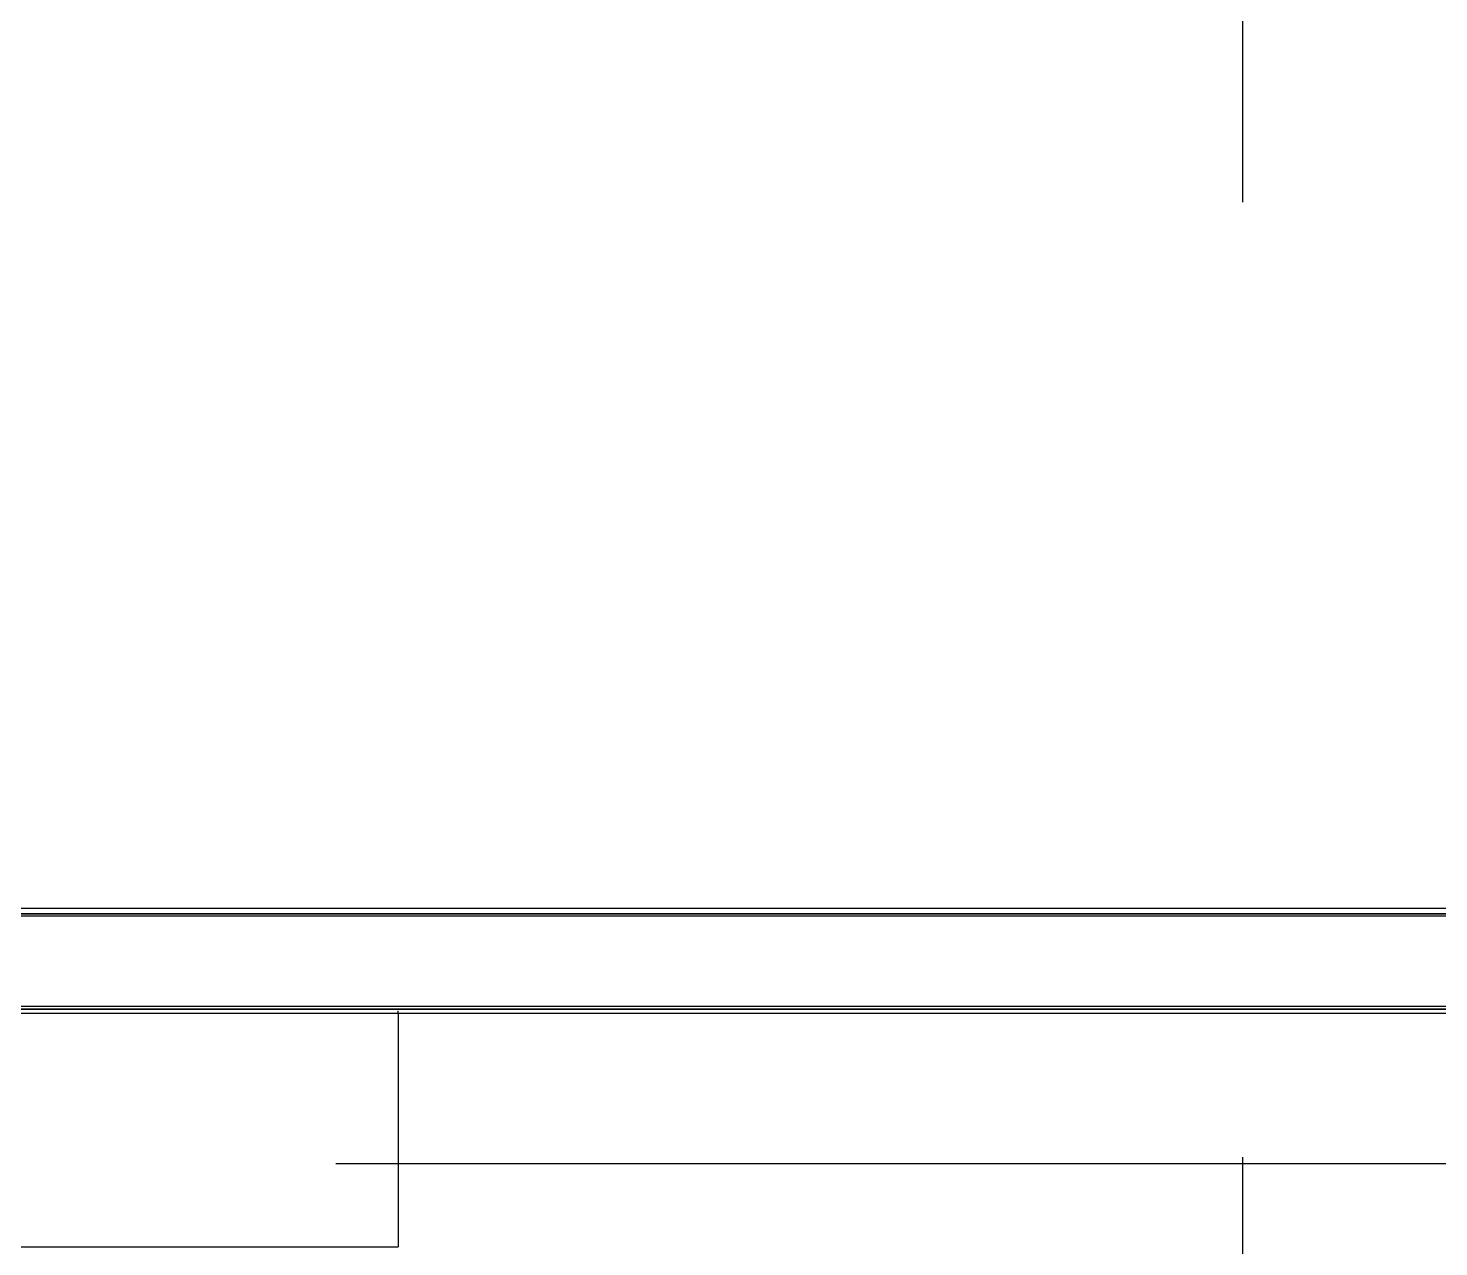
# Model space of a CAD drawing. Header units: millimetres. Extents: x 0 to 460316, y -63250 to 103204.
# Drawn here: x 62459.4 to 62576.7, y 26271.2 to 26372.4 of the extents above; entities that cross this region are included whole.
import ezdxf

# ---------------------------------------------------------------- set-up
doc = ezdxf.new("R2010")
doc.units = ezdxf.units.MM
doc.header["$LTSCALE"] = 25
doc.linetypes.add('HIDDEN', pattern=[9.525, 6.35, -3.175])
doc.layers.add('ac-furniture', color=152, linetype='Continuous')
doc.layers.add('CEIL-LIGHT', color=7, linetype='Continuous')

# ---------------------------------------------------------------- blocks, each defined once
blk = doc.blocks.new('*U374')
at = {"color": 1, "linetype": 'HIDDEN'}
blk.add_lwpolyline([(1479.94, 484.99), (1479.94, 14.99), (39.94, 14.99), (39.94, 484.99)], close=True, dxfattribs=at)
at = {"color": 8}
for points, knots in [([(0.9, 193.94), (5.81, 193.94), (10.75, 193.94), (20.63, 193.94), (25.58, 193.94), (40.44, 193.94), (50.37, 193.94), (80.23, 193.94), (100.21, 193.94), (140.17, 193.94), (160.16, 193.94), (200.13, 193.94), (220.12, 193.94), (320.05, 193.94), (400, 193.94), (479.94, 193.94)], [0, 0, 0, 0, 0.03125, 0.03125, 0.0625, 0.0625, 0.125, 0.125, 0.25, 0.25, 0.375, 0.375, 0.5, 0.5, 1, 1, 1, 1]), ([(479.94, 193.8), (400.01, 193.8), (320.07, 193.8), (220.16, 193.8), (200.17, 193.8), (160.21, 193.8), (140.22, 193.8), (100.27, 193.8), (80.31, 193.8), (50.44, 193.8), (40.5, 193.8), (25.63, 193.8), (20.67, 193.8), (10.79, 193.8), (5.84, 193.8), (0.95, 193.8)], [0, 0, 0, 0, 0.5, 0.5, 0.625, 0.625, 0.75, 0.75, 0.875, 0.875, 0.9375, 0.9375, 0.96875, 0.96875, 1, 1, 1, 1]), ([(1.03, 194.4), (4.91, 194.37), (8.8, 194.41), (16.61, 194.41), (20.52, 194.41), (32.26, 194.41), (40.12, 194.41), (63.7, 194.41), (79.47, 194.41), (111.03, 194.41), (126.83, 194.41), (158.43, 194.41), (174.24, 194.41), (190.04, 194.41)], [0, 0, 0, 0, 0.0625, 0.0625, 0.125, 0.125, 0.25, 0.25, 0.5, 0.5, 0.75, 0.75, 1, 1, 1, 1]), ([(189.04, 194), (186.07, 194), (183.09, 194), (160.13, 194), (140.14, 194), (100.18, 194), (80.2, 194), (50.34, 194), (40.41, 194), (25.55, 194), (20.6, 194), (10.93, 194), (6.2, 194), (1.5, 194)], [0, 0, 0, 0, 0.047401, 0.047401, 0.366063, 0.366063, 0.684724, 0.684724, 0.844055, 0.844055, 0.92372, 0.92372, 1, 1, 1, 1]), ([(1.05, 186.26), (5.95, 186.26), (10.89, 186.26), (20.78, 186.26), (25.73, 186.26), (40.61, 186.26), (50.55, 186.26), (80.42, 186.26), (100.38, 186.26), (140.31, 186.26), (160.28, 186.26), (200.24, 186.26), (220.22, 186.26), (320.11, 186.26), (400.03, 186.26), (479.94, 186.26)], [0, 0, 0, 0, 0.03125, 0.03125, 0.0625, 0.0625, 0.125, 0.125, 0.25, 0.25, 0.375, 0.375, 0.5, 0.5, 1, 1, 1, 1]), ([(479.94, 186.06), (400.03, 186.06), (320.12, 186.06), (220.24, 186.06), (200.26, 186.06), (160.31, 186.06), (140.32, 186.06), (100.39, 186.06), (80.43, 186.06), (50.57, 186.06), (40.64, 186.06), (25.77, 186.06), (20.81, 186.06), (10.93, 186.06), (5.99, 186.06), (1.09, 186.06)], [0, 0, 0, 0, 0.5, 0.5, 0.625, 0.625, 0.75, 0.75, 0.875, 0.875, 0.9375, 0.9375, 0.96875, 0.96875, 1, 1, 1, 1]), ([(110.14, 185.7), (92.03, 185.7), (73.95, 185.7), (46.89, 185.7), (37.88, 185.7), (20.18, 185.7), (11.47, 185.7), (2.83, 185.7)], [0, 0, 0, 0, 0.503675, 0.503675, 0.755513, 0.755513, 1, 1, 1, 1]), ([(2.84, 186.02), (7.73, 186.02), (12.66, 186.02), (22.51, 186.02), (27.44, 186.02), (42.25, 186.02), (52.15, 186.02), (81.91, 186.02), (101.8, 186.02), (141.56, 186.02), (161.46, 186.02), (201.24, 186.02), (221.14, 186.02), (320.6, 186.02), (400.17, 186.02), (479.74, 186.02)], [0, 0, 0, 0, 0.03125, 0.03125, 0.0625, 0.0625, 0.125, 0.125, 0.25, 0.25, 0.375, 0.375, 0.5, 0.5, 1, 1, 1, 1]), ([(190.37, 185.7), (187.64, 185.7), (184.9, 185.7), (171.66, 185.7), (161.16, 185.7), (143.9, 185.7), (137.14, 185.7), (123.64, 185.7), (116.89, 185.7), (110.14, 185.7)], [0, 0, 0, 0, 0.1022, 0.1022, 0.494985, 0.494985, 0.747578, 0.747578, 1, 1, 1, 1]), ([(190.88, 166.3), (177.42, 166.3), (163.96, 166.3), (137.05, 166.3), (123.59, 166.3), (110.14, 166.3)], [0, 0, 0, 0, 0.5, 0.5, 1, 1, 1, 1])]:
    blk.add_open_spline(points, degree=3, knots=knots, dxfattribs=at)
for points in [[(110.14, 185.7), (110.14, 185.8), (110.14, 185.9), (110.14, 185.9)], [(110.14, 185.7), (110.14, 179.23), (110.14, 172.76), (110.14, 166.3)]]:
    blk.add_open_spline(points, degree=3, dxfattribs=at)

msp = doc.modelspace()

# ---------------------------------------------------------------- linework, layer by layer
at = {"layer": 'ac-furniture', "linetype": 'HIDDEN'}
msp.add_line((60341.86, 26278.09), (63338.86, 26278.09), dxfattribs=at)

# ---------------------------------------------------------------- block references
at = {"layer": 'CEIL-LIGHT', "xscale": -1}
msp.add_blockref('*U374', (62600.31, 26104.86), dxfattribs=at)

doc.saveas('drawing.dxf')
